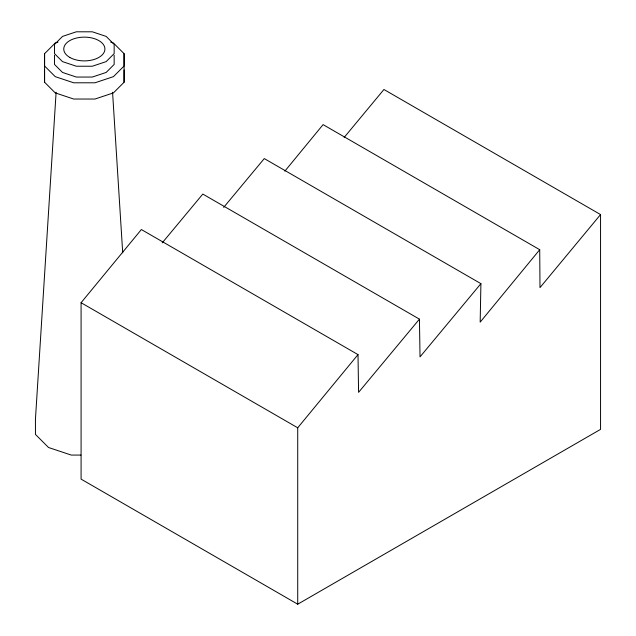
<?xml version="1.0" encoding="UTF-8"?>
<svg xmlns="http://www.w3.org/2000/svg" width="636" height="636" viewBox="0 0 636 636"><rect width="100%" height="100%" fill="white"/><g stroke="black" fill="none" stroke-linecap="round" stroke-linejoin="round"><path stroke-width="0.95" d="M124.092 69.928L124.092 82.227L113.439 92.88L94.987 99.033L73.681 99.033L55.229 92.88L44.576 82.227L44.576 69.92M57.995 42.111L55.229 43.033L44.576 53.686L44.576 65.993L55.229 76.646L73.681 82.791L94.987 82.791L113.439 76.646L124.092 65.993L124.092 53.686L113.439 43.033L110.672 42.111M54.521 55.229L54.513 64.451L62.503 72.44L76.344 77.051L92.323 77.051L106.156 72.44L114.154 64.451L114.154 55.229M223.689 207.384L264.274 158.579L480.911 283.656L480.172 322.142L539.718 249.702L323.088 124.624L284.849 171.14M56.111 92.268L35.441 419.275L35.441 434.404L48.543 447.505L71.232 455.066L80.939 455.074M344.179 137.424L383.929 89.493L600.559 214.57L600.559 429.364L297.72 604.2L81.082 479.123L81.082 302.712L141.367 229.532L358.004 354.61L358.577 392.348L419.434 319.145L202.805 194.067L162.228 242.865M297.72 604.2L297.72 427.79L358.004 354.61M600.559 214.57L539.996 287.607L539.718 249.702M480.911 283.656L420.03 356.868L419.434 319.145M81.082 302.712L297.72 427.79M112.564 92.268L122.708 252.802M124.092 53.686L124.092 82.227M44.576 53.686L44.576 82.227M54.521 44.401L54.513 53.623L62.503 61.62L76.344 66.231L92.323 66.231L106.156 61.62L114.154 53.623L114.154 44.401L106.164 36.411L92.331 31.8L76.344 31.8L62.511 36.411L54.521 44.401M69.785 57.415A20.575 11.877 0 0 0 104.209 52.088A20.575 11.877 0 0 0 79.015 37.54A20.575 11.877 0 0 0 69.785 57.415"/></g></svg>
